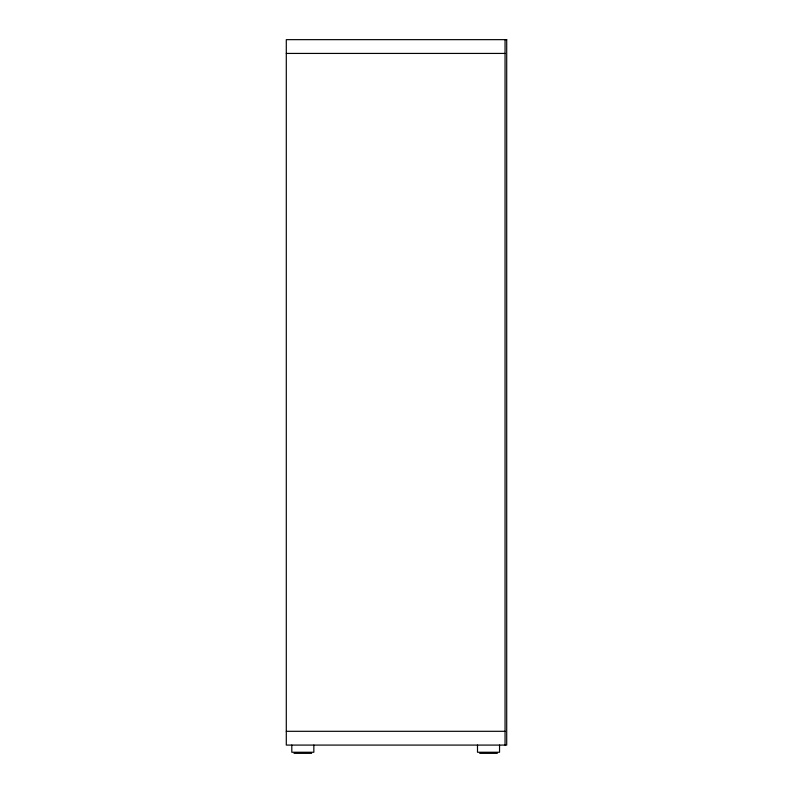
<?xml version="1.0" encoding="UTF-8"?>
<svg xmlns="http://www.w3.org/2000/svg" width="793" height="793" viewBox="0 0 793 793"><rect width="100%" height="100%" fill="white"/><g stroke="black" fill="none" stroke-linecap="round" stroke-linejoin="round"><path stroke-width="1.19" d="M286.293 53.428L505.052 53.428M286.293 731.305L505.052 731.305M294.034 753.35L311.619 753.35M479.725 753.35L497.32 753.35M505.052 39.65L505.052 745.083M499.54 745.083L499.54 752.25L477.495 752.25L477.495 745.083M313.85 745.083L313.85 752.25L291.804 752.25L291.804 745.083M506.707 39.65L286.293 39.65L286.293 745.083L506.707 745.083L506.707 39.65"/></g></svg>
